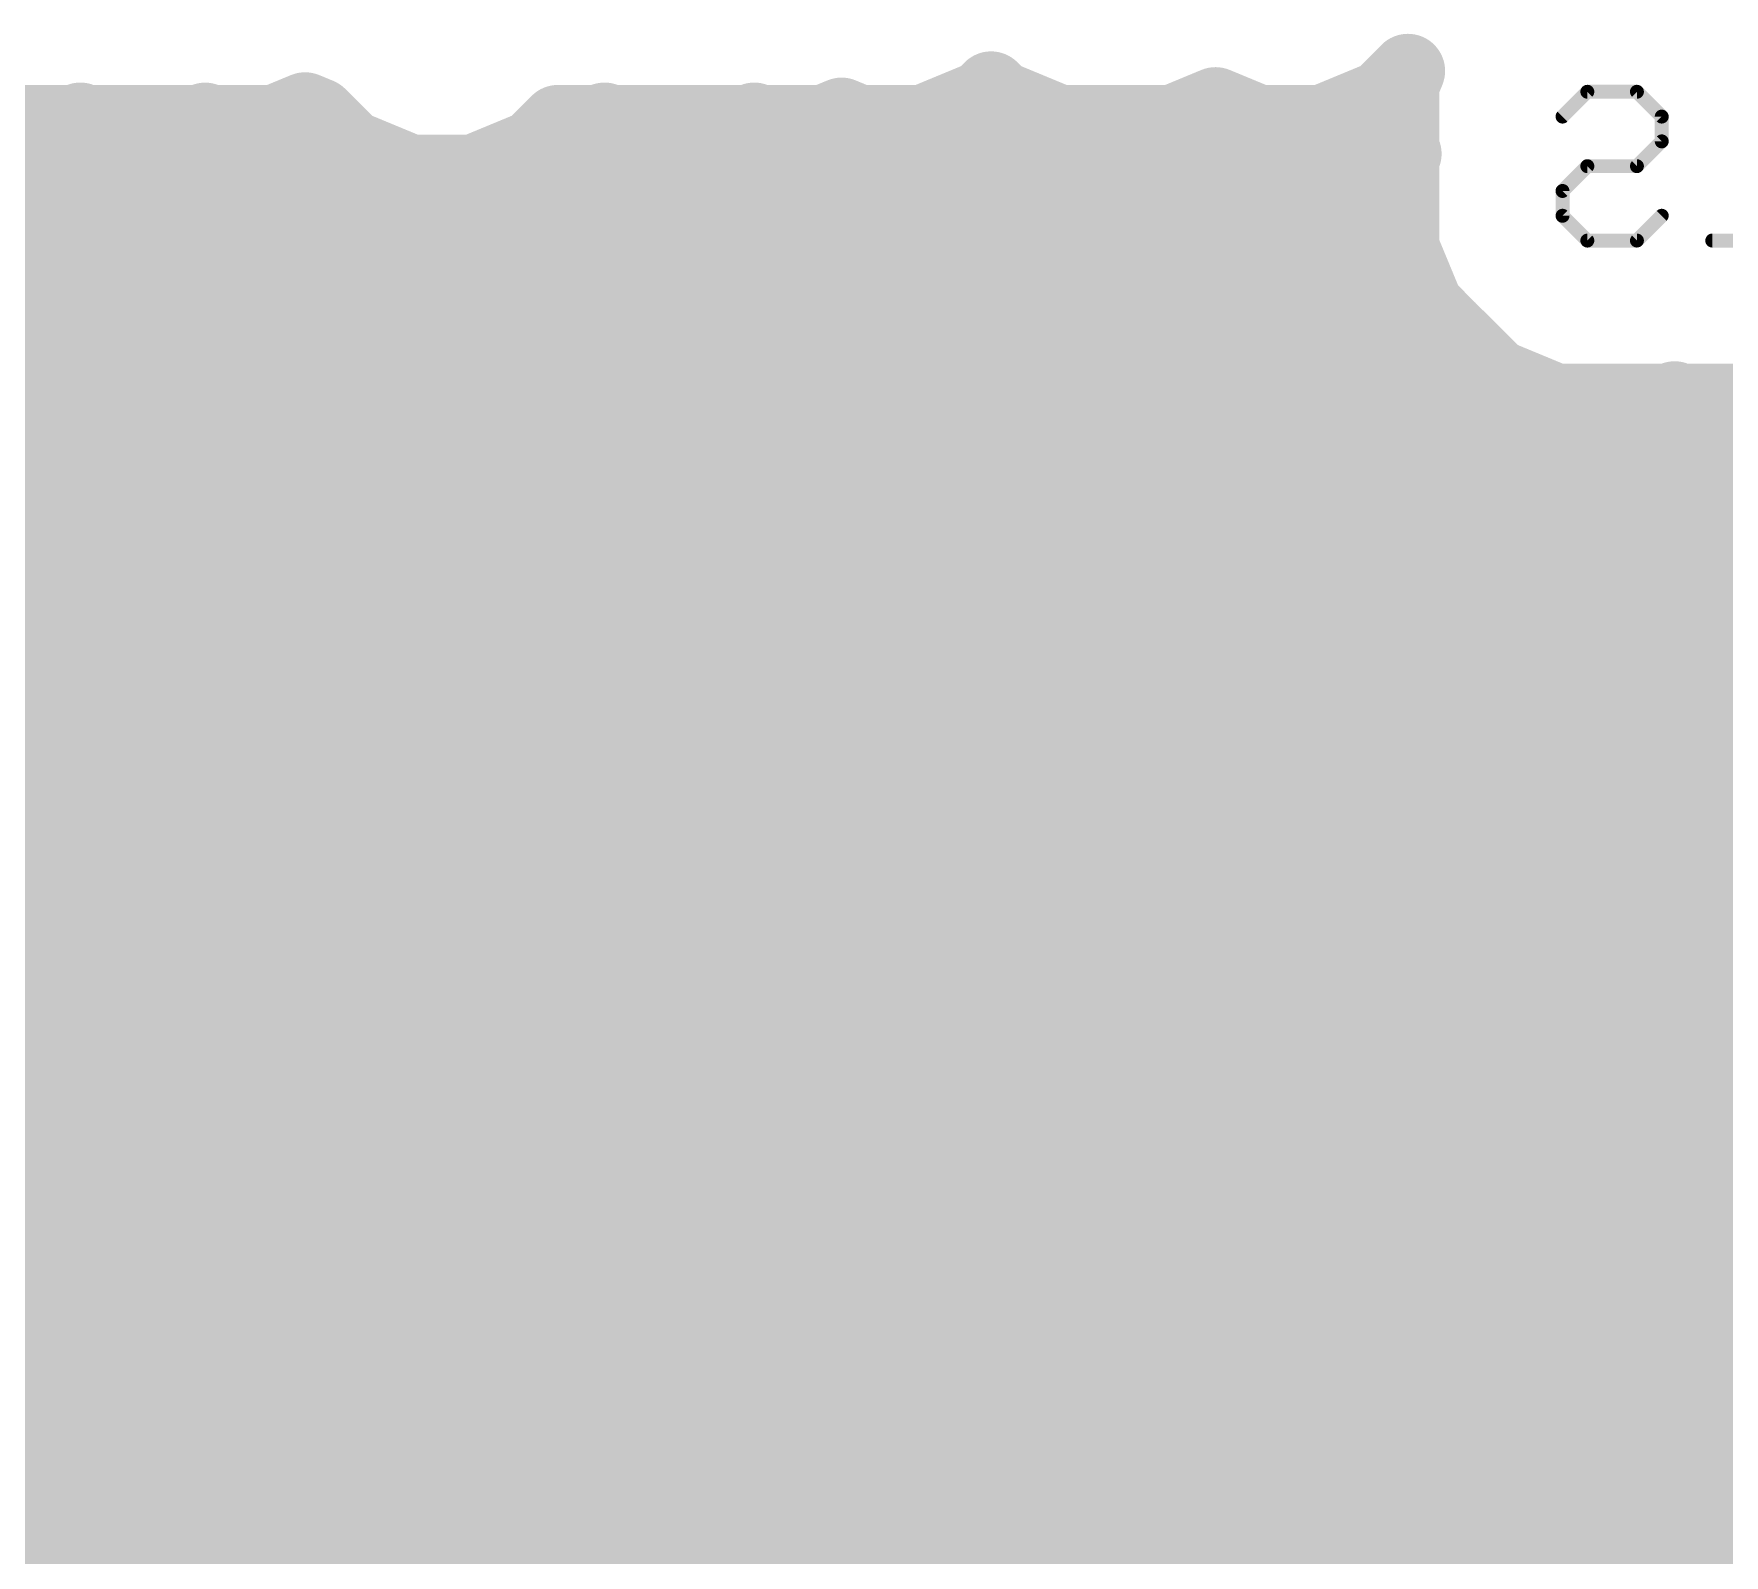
# Model space of a CAD drawing. Extents: x 1.4 to 63.3, y 9.3 to 69.9.
# Drawn here: x 22.64 to 41.13, y 39.42 to 56.06 of the extents above; entities that cross this region are included whole.
import ezdxf

# ---------------------------------------------------------------- set-up
doc = ezdxf.new("R2010")
doc.units = 0
doc.layers.add('16', color=175, linetype='CONTINUOUS')

msp = doc.modelspace()

# ---------------------------------------------------------------- linework, layer by layer
at = {"layer": '16'}
for points, const_width in [([(37.377, 55.3594), (37.6694, 55.6518)], 0.8128), ([(37.6694, 55.6518), (37.6072, 55.5016)], 0.8128), ([(33.0113, 55.3594), (33.1116, 55.4598)], 0.8128), ([(33.1116, 55.4598), (33.212, 55.3594)], 0.8128), ([(37.6072, 55.5016), (37.6072, 54.8044)], 0.8128), ([(21.7485, 55.3594), (22.3927, 55.0926)], 0.8128), ([(25.2761, 55.0926), (25.6105, 55.2311)], 0.8128), ([(25.6105, 55.2311), (25.7637, 55.1677)], 0.8128), ([(32.3671, 55.0926), (33.0113, 55.3594)], 0.8128), ([(32.7963, 55.2704), (33.4269, 55.2704)], 0.8128), ([(33.212, 55.3594), (33.8561, 55.0926)], 0.8128), ([(35.0957, 55.0926), (35.5657, 55.2873)], 0.8128), ([(35.5249, 55.2704), (35.6064, 55.2704)], 0.8128), ([(35.5657, 55.2873), (36.0356, 55.0926)], 0.8128), ([(36.7328, 55.0926), (37.377, 55.3594)], 0.8128), ([(37.1621, 55.2704), (37.6072, 55.2704)], 0.8128), ([(22.3927, 55.0926), (23.0899, 55.0926)], 0.8128), ([(23.0899, 55.0926), (23.1531, 55.1188)], 0.8128), ([(23.1531, 55.1188), (23.2163, 55.0926)], 0.8128), ([(23.2163, 55.0926), (24.4559, 55.0926)], 0.8128), ([(24.4559, 55.0926), (24.5174, 55.1181)], 0.8128), ([(24.5174, 55.1181), (24.5789, 55.0926)], 0.8128), ([(24.5789, 55.0926), (25.2761, 55.0926)], 0.8128), ([(25.7637, 55.1677), (26.1143, 54.8171)], 0.8128), ([(28.0998, 54.8171), (28.3753, 55.0926)], 0.8128), ([(28.3753, 55.0926), (28.8216, 55.0926)], 0.8128), ([(28.8216, 55.0926), (28.8848, 55.1188)], 0.8128), ([(28.8848, 55.1188), (28.9481, 55.0926)], 0.8128), ([(28.9481, 55.0926), (30.4588, 55.0926)], 0.8128), ([(30.4588, 55.0926), (30.522, 55.1188)], 0.8128), ([(30.522, 55.1188), (30.5852, 55.0926)], 0.8128), ([(30.5852, 55.0926), (31.2824, 55.0926)], 0.8128), ([(31.2824, 55.0926), (31.4762, 55.1728)], 0.8128), ([(31.4762, 55.1728), (31.6699, 55.0926)], 0.8128), ([(31.6699, 55.0926), (32.3671, 55.0926)], 0.8128), ([(33.8561, 55.0926), (35.0957, 55.0926)], 0.8128), ([(36.0356, 55.0926), (36.7328, 55.0926)], 0.8128), ([(39.3598, 55.153), (39.6309, 55.4242)], 0.1524), ([(39.6309, 55.4242), (40.1733, 55.4242)], 0.1524), ([(40.1733, 55.4242), (40.4444, 55.153)], 0.1524), ([(26.1143, 54.8171), (26.7584, 54.5503)], 0.8128), ([(27.4556, 54.5503), (28.0998, 54.8171)], 0.8128), ([(37.6072, 54.8044), (37.6312, 54.7463)], 0.8128), ([(37.6312, 54.7463), (37.6072, 54.6881)], 0.8128), ([(37.6072, 54.6881), (37.6072, 54.417)], 0.8128), ([(40.4444, 55.153), (40.4444, 54.8819)], 0.1524), ([(26.7584, 54.5503), (27.4556, 54.5503)], 0.8128), ([(40.4444, 54.8819), (40.1733, 54.6107)], 0.1524), ([(2.2098, 54.4576), (37.6072, 54.4576)], 0.8128), ([(37.6072, 54.417), (37.6072, 54.417)], 0.8128), ([(37.6072, 54.417), (37.6072, 54.0646)], 0.8128), ([(39.6309, 54.6107), (39.3598, 54.3395)], 0.1524), ([(40.1733, 54.6107), (39.6309, 54.6107)], 0.1524), ([(37.6072, 54.0646), (37.6072, 53.7197)], 0.8128), ([(39.3598, 54.3395), (39.3598, 54.0684)], 0.1524), ([(2.2098, 53.6448), (37.6382, 53.6448)], 0.8128), ([(37.6072, 53.7197), (37.6072, 53.7197)], 0.8128), ([(37.6072, 53.7197), (37.6072, 53.7197)], 0.8128), ([(37.6072, 53.7197), (37.6751, 53.5558)], 0.8128), ([(39.3598, 54.0684), (39.6309, 53.7972)], 0.1524), ([(40.1733, 53.7972), (40.4444, 54.0684)], 0.1524), ([(37.6751, 53.5558), (37.874, 53.0756)], 0.8128), ([(39.6309, 53.7972), (40.1733, 53.7972)], 0.1524), ([(42.0816, 53.7972), (40.9969, 53.7972)], 0.1524), ([(37.874, 53.0756), (37.874, 53.0756)], 0.8128), ([(37.874, 53.0756), (37.874, 53.0756)], 0.8128), ([(37.874, 53.0756), (38.1326, 52.8169)], 0.8128), ([(2.2098, 52.832), (38.1176, 52.832)], 0.8128), ([(38.1326, 52.8169), (38.367, 52.5826)], 0.8128), ([(38.367, 52.5826), (38.367, 52.5826)], 0.8128), ([(38.367, 52.5826), (38.3795, 52.5701)], 0.8128), ([(38.3795, 52.5701), (38.6382, 52.3114)], 0.8128), ([(38.6382, 52.3114), (38.6382, 52.3114)], 0.8128), ([(38.6382, 52.3114), (38.8867, 52.2085)], 0.8128), ([(38.8867, 52.2085), (39.2823, 52.0446)], 0.8128), ([(2.2098, 52.0192), (58.2422, 52.0192)], 0.8128), ([(39.2823, 52.0446), (39.2823, 52.0446)], 0.8128), ([(39.2823, 52.0446), (39.2823, 52.0446)], 0.8128), ([(39.2823, 52.0446), (39.6271, 52.0446)], 0.8128), ([(39.6271, 52.0446), (40.5219, 52.0446)], 0.8128), ([(40.5219, 52.0446), (40.5851, 52.0708)], 0.8128), ([(40.5851, 52.0708), (40.6483, 52.0446)], 0.8128), ([(40.6483, 52.0446), (42.4302, 52.0446)], 0.8128), ([(2.2098, 51.2064), (58.2422, 51.2064)], 0.8128), ([(2.2098, 50.3936), (58.2422, 50.3936)], 0.8128), ([(2.2098, 49.5808), (58.2422, 49.5808)], 0.8128), ([(2.2098, 48.768), (58.2422, 48.768)], 0.8128), ([(2.2098, 47.9552), (58.2422, 47.9552)], 0.8128), ([(7.5616, 47.1424), (58.2422, 47.1424)], 0.8128), ([(8.6436, 46.3296), (58.2422, 46.3296)], 0.8128), ([(9.028, 45.5168), (58.2422, 45.5168)], 0.8128), ([(9.1059, 44.704), (58.2422, 44.704)], 0.8128), ([(8.9228, 43.8912), (58.2422, 43.8912)], 0.8128), ([(8.9859, 43.0784), (58.2422, 43.0784)], 0.8128), ([(9.1059, 42.2656), (58.2422, 42.2656)], 0.8128), ([(12.6519, 41.4528), (58.2422, 41.4528)], 0.8128), ([(13.4647, 40.64), (58.2422, 40.64)], 0.8128), ([(16.2697, 39.8272), (58.2422, 39.8272)], 0.8128), ([(16.3068, 39.0144), (58.2422, 39.0144)], 0.8128)]:
    msp.add_lwpolyline(points, dxfattribs=dict(at, const_width=const_width))
for points, const_width in [([(37.8571, 55.574, 1), (37.4816, 55.7295)], 0.4064), ([(37.813, 55.5081, 1), (37.5257, 55.7954)], 0.4064), ([(33.2553, 55.6035, 1), (32.9679, 55.3161)], 0.4064), ([(33.2553, 55.3161, 1), (32.9679, 55.6035)], 0.4064), ([(37.8104, 55.5016, 1), (37.404, 55.5016)], 0.4064), ([(25.6883, 55.4188, 1), (25.5328, 55.0434)], 0.4064), ([(25.6883, 55.0434, 1), (25.5328, 55.4188)], 0.4064), ([(32.7963, 55.4736, 1), (32.7963, 55.0672)], 0.4064), ([(32.8676, 55.5031, 1), (33.1549, 55.2157)], 0.4064), ([(33.089, 55.1717, 1), (32.9335, 55.5471)], 0.4064), ([(33.2897, 55.5471, 1), (33.1342, 55.1717)], 0.4064), ([(33.0683, 55.2157, 1), (33.3557, 55.5031)], 0.4064), ([(33.4269, 55.0672, 1), (33.4269, 55.4736)], 0.4064), ([(35.5249, 55.4736, 1), (35.5249, 55.0672)], 0.4064), ([(35.6434, 55.475, 1), (35.4879, 55.0995)], 0.4064), ([(35.6434, 55.0995, 1), (35.4879, 55.475)], 0.4064), ([(35.6064, 55.0672, 1), (35.6064, 55.4736)], 0.4064), ([(37.1621, 55.4736, 1), (37.1621, 55.0672)], 0.4064), ([(37.2333, 55.5031, 1), (37.5207, 55.2157)], 0.4064), ([(37.4548, 55.1717, 1), (37.2992, 55.5471)], 0.4064), ([(37.4194, 55.5794, 1), (37.7949, 55.4239)], 0.4064), ([(37.6072, 55.0672, 1), (37.6072, 55.4736)], 0.4064), ([(22.3149, 54.9049, 1), (22.4704, 55.2803)], 0.4064), ([(23.0121, 55.2803, 1), (23.1676, 54.9049)], 0.4064), ([(23.2309, 55.3065, 1), (23.0753, 54.9311)], 0.4064), ([(23.2163, 55.2958, 1), (23.2163, 54.8894)], 0.4064), ([(23.2309, 54.9311, 1), (23.0753, 55.3065)], 0.4064), ([(23.0899, 54.8894, 1), (23.0899, 55.2958)], 0.4064), ([(23.1385, 54.9049, 1), (23.2941, 55.2803)], 0.4064), ([(24.3781, 55.2803, 1), (24.5336, 54.9049)], 0.4064), ([(24.5952, 55.3058, 1), (24.4396, 54.9304)], 0.4064), ([(24.5789, 55.2958, 1), (24.5789, 54.8894)], 0.4064), ([(24.5952, 54.9304, 1), (24.4396, 55.3058)], 0.4064), ([(24.4559, 54.8894, 1), (24.4559, 55.2958)], 0.4064), ([(24.5011, 54.9049, 1), (24.6567, 55.2803)], 0.4064), ([(25.1984, 55.2803, 1), (25.3539, 54.9049)], 0.4064), ([(25.2761, 54.8894, 1), (25.2761, 55.2958)], 0.4064), ([(25.9074, 55.3114, 1), (25.62, 55.024)], 0.4064), ([(25.6859, 54.9799, 1), (25.8414, 55.3554)], 0.4064), ([(28.3753, 55.2958, 1), (28.3753, 54.8894)], 0.4064), ([(28.519, 54.9489, 1), (28.2316, 55.2363)], 0.4064), ([(28.7439, 55.2803, 1), (28.8994, 54.9049)], 0.4064), ([(28.9626, 55.3065, 1), (28.8071, 54.9311)], 0.4064), ([(28.9481, 55.2958, 1), (28.9481, 54.8894)], 0.4064), ([(28.9626, 54.9311, 1), (28.8071, 55.3065)], 0.4064), ([(28.8216, 54.8894, 1), (28.8216, 55.2958)], 0.4064), ([(28.8703, 54.9049, 1), (29.0258, 55.2803)], 0.4064), ([(30.381, 55.2803, 1), (30.5365, 54.9049)], 0.4064), ([(30.5998, 55.3065, 1), (30.4442, 54.9311)], 0.4064), ([(30.5852, 55.2958, 1), (30.5852, 54.8894)], 0.4064), ([(30.5998, 54.9311, 1), (30.4442, 55.3065)], 0.4064), ([(30.4588, 54.8894, 1), (30.4588, 55.2958)], 0.4064), ([(30.5074, 54.9049, 1), (30.663, 55.2803)], 0.4064), ([(31.2047, 55.2803, 1), (31.3602, 54.9049)], 0.4064), ([(31.5539, 55.3606, 1), (31.3984, 54.9851)], 0.4064), ([(31.2824, 54.8894, 1), (31.2824, 55.2958)], 0.4064), ([(31.5539, 54.9851, 1), (31.3984, 55.3606)], 0.4064), ([(31.6699, 55.2958, 1), (31.6699, 54.8894)], 0.4064), ([(31.5921, 54.9049, 1), (31.7476, 55.2803)], 0.4064), ([(32.2893, 55.2803, 1), (32.4449, 54.9049)], 0.4064), ([(32.3671, 54.8894, 1), (32.3671, 55.2958)], 0.4064), ([(33.8561, 55.2958, 1), (33.8561, 54.8894)], 0.4064), ([(33.7784, 54.9049, 1), (33.9339, 55.2803)], 0.4064), ([(35.0179, 55.2803, 1), (35.1735, 54.9049)], 0.4064), ([(35.0957, 54.8894, 1), (35.0957, 55.2958)], 0.4064), ([(36.0356, 55.2958, 1), (36.0356, 54.8894)], 0.4064), ([(35.9579, 54.9049, 1), (36.1134, 55.2803)], 0.4064), ([(36.6551, 55.2803, 1), (36.8106, 54.9049)], 0.4064), ([(36.7328, 54.8894, 1), (36.7328, 55.2958)], 0.4064), ([(39.6309, 55.4623, 1), (39.6309, 55.3861)], 0.0762), ([(39.6579, 55.3972, 1), (39.604, 55.4511)], 0.0762), ([(40.2002, 55.4511, 1), (40.1463, 55.3972)], 0.0762), ([(40.1733, 55.3861, 1), (40.1733, 55.4623)], 0.0762), ([(26.192, 55.0048, 1), (26.0365, 54.6294)], 0.4064), ([(25.9706, 54.6734, 1), (26.2579, 54.9608)], 0.4064), ([(27.9561, 54.9608, 1), (28.2435, 54.6734)], 0.4064), ([(28.1775, 54.6294, 1), (28.022, 55.0048)], 0.4064), ([(37.7949, 54.8822, 1), (37.4194, 54.7267)], 0.4064), ([(37.8104, 54.6881, 1), (37.404, 54.6881)], 0.4064), ([(37.819, 54.6685, 1), (37.4435, 54.824)], 0.4064), ([(39.3328, 55.18, 1), (39.3867, 55.1261)], 0.0762), ([(40.4825, 55.153, 1), (40.4063, 55.153)], 0.0762), ([(40.4175, 55.1261, 1), (40.4714, 55.18)], 0.0762), ([(26.7584, 54.7535, 1), (26.7584, 54.3471)], 0.4064), ([(26.6806, 54.3625, 1), (26.8362, 54.738)], 0.4064), ([(27.3779, 54.738, 1), (27.5334, 54.3625)], 0.4064), ([(27.4556, 54.3471, 1), (27.4556, 54.7535)], 0.4064), ([(37.4194, 54.7659, 1), (37.7949, 54.6104)], 0.4064), ([(37.404, 54.8044, 1), (37.8104, 54.8044)], 0.4064), ([(37.4435, 54.6685, 1), (37.819, 54.824)], 0.4064), ([(40.4063, 54.8819, 1), (40.4825, 54.8819)], 0.0762), ([(40.4714, 54.8549, 1), (40.4175, 54.9088)], 0.0762), ([(37.8104, 54.417, 1), (37.404, 54.417)], 0.4064), ([(37.7889, 54.3261, 1), (37.4254, 54.5078)], 0.4064), ([(37.6072, 54.2544, 1), (37.6072, 54.6608)], 0.4064), ([(37.4254, 54.5078, 1), (37.7889, 54.3261)], 0.4064), ([(37.404, 54.417, 1), (37.8104, 54.417)], 0.4064), ([(39.6309, 54.6488, 1), (39.6309, 54.5726)], 0.0762), ([(39.6579, 54.5838, 1), (39.604, 54.6376)], 0.0762), ([(40.1463, 54.6376, 1), (40.2002, 54.5838)], 0.0762), ([(40.1733, 54.5726, 1), (40.1733, 54.6488)], 0.0762), ([(37.8104, 54.0646, 1), (37.404, 54.0646)], 0.4064), ([(39.3328, 54.3665, 1), (39.3867, 54.3126)], 0.0762), ([(39.3979, 54.3395, 1), (39.3217, 54.3395)], 0.0762), ([(37.404, 54.0646, 1), (37.8104, 54.0646)], 0.4064), ([(37.7949, 53.7975, 1), (37.4194, 53.642)], 0.4064), ([(37.7889, 53.8106, 1), (37.4254, 53.6289)], 0.4064), ([(37.8104, 53.7197, 1), (37.404, 53.7197)], 0.4064), ([(37.4254, 53.6289, 1), (37.7889, 53.8106)], 0.4064), ([(37.6382, 53.4416, 1), (37.6382, 53.848)], 0.4064), ([(39.3867, 54.0953, 1), (39.3328, 54.0414)], 0.0762), ([(39.3217, 54.0684, 1), (39.3979, 54.0684)], 0.0762), ([(40.4714, 54.0414, 1), (40.4175, 54.0953)], 0.0762), ([(37.404, 53.7197, 1), (37.8104, 53.7197)], 0.4064), ([(37.404, 53.7197, 1), (37.8104, 53.7197)], 0.4064), ([(37.8628, 53.6336, 1), (37.4873, 53.4781)], 0.4064), ([(37.4873, 53.4781, 1), (37.8628, 53.6336)], 0.4064), ([(39.6309, 53.8353, 1), (39.6309, 53.7591)], 0.0762), ([(39.604, 53.7703, 1), (39.6579, 53.8241)], 0.0762), ([(40.1463, 53.8241, 1), (40.2002, 53.7703)], 0.0762), ([(40.1733, 53.7591, 1), (40.1733, 53.8353)], 0.0762), ([(40.9969, 53.8353, 1), (40.9969, 53.7591)], 0.0762), ([(38.0557, 53.1665, 1), (37.6922, 52.9847)], 0.4064), ([(38.0177, 53.2193, 1), (37.7303, 52.9319)], 0.4064), ([(38.0177, 53.2193, 1), (37.7303, 52.9319)], 0.4064), ([(37.7303, 52.9319, 1), (38.0177, 53.2193)], 0.4064), ([(37.6862, 52.9978, 1), (38.0617, 53.1534)], 0.4064), ([(37.6922, 52.9847, 1), (38.0557, 53.1665)], 0.4064), ([(38.1176, 52.6288, 1), (38.1176, 53.0352)], 0.4064), ([(38.2763, 52.9606, 1), (37.989, 52.6733)], 0.4064), ([(37.989, 52.6732, 1), (38.2763, 52.9606)], 0.4064), ([(38.367, 52.7858, 1), (38.367, 52.3794)], 0.4064), ([(38.5107, 52.7262, 1), (38.2233, 52.4389)], 0.4064), ([(38.5232, 52.7137, 1), (38.2358, 52.4264)], 0.4064), ([(38.2233, 52.4389, 1), (38.5107, 52.7263)], 0.4064), ([(38.2358, 52.4264, 1), (38.5232, 52.7137)], 0.4064), ([(38.367, 52.3794, 1), (38.367, 52.7858)], 0.4064), ([(38.729, 52.4932, 1), (38.5473, 52.1297)], 0.4064), ([(38.7159, 52.4991, 1), (38.5604, 52.1237)], 0.4064), ([(38.5473, 52.1297, 1), (38.729, 52.4932)], 0.4064), ([(38.4945, 52.1677, 1), (38.7818, 52.4551)], 0.4064), ([(38.9644, 52.3962, 1), (38.8089, 52.0208)], 0.4064), ([(38.8089, 52.0208, 1), (38.9644, 52.3962)], 0.4064), ([(39.2823, 52.2478, 1), (39.2823, 51.8414)], 0.4064), ([(39.3732, 52.2263, 1), (39.1914, 51.8629)], 0.4064), ([(39.2823, 52.2478, 1), (39.2823, 51.8414)], 0.4064), ([(39.1915, 51.8628, 1), (39.3732, 52.2263)], 0.4064), ([(39.2046, 51.8569, 1), (39.3601, 52.2323)], 0.4064), ([(39.2823, 51.8414, 1), (39.2823, 52.2478)], 0.4064), ([(39.6271, 52.2478, 1), (39.6271, 51.8414)], 0.4064), ([(39.6271, 51.8414, 1), (39.6271, 52.2478)], 0.4064), ([(40.4441, 52.2323, 1), (40.5996, 51.8569)], 0.4064), ([(40.6629, 52.2585, 1), (40.5073, 51.8831)], 0.4064), ([(40.6483, 52.2478, 1), (40.6483, 51.8414)], 0.4064), ([(40.6629, 51.8831, 1), (40.5073, 52.2585)], 0.4064), ([(40.5219, 51.8414, 1), (40.5219, 52.2478)], 0.4064), ([(40.5705, 51.8569, 1), (40.7261, 52.2323)], 0.4064)]:
    msp.add_lwpolyline(points, format="xyb", dxfattribs=dict(at, const_width=const_width))

doc.saveas('drawing.dxf')
